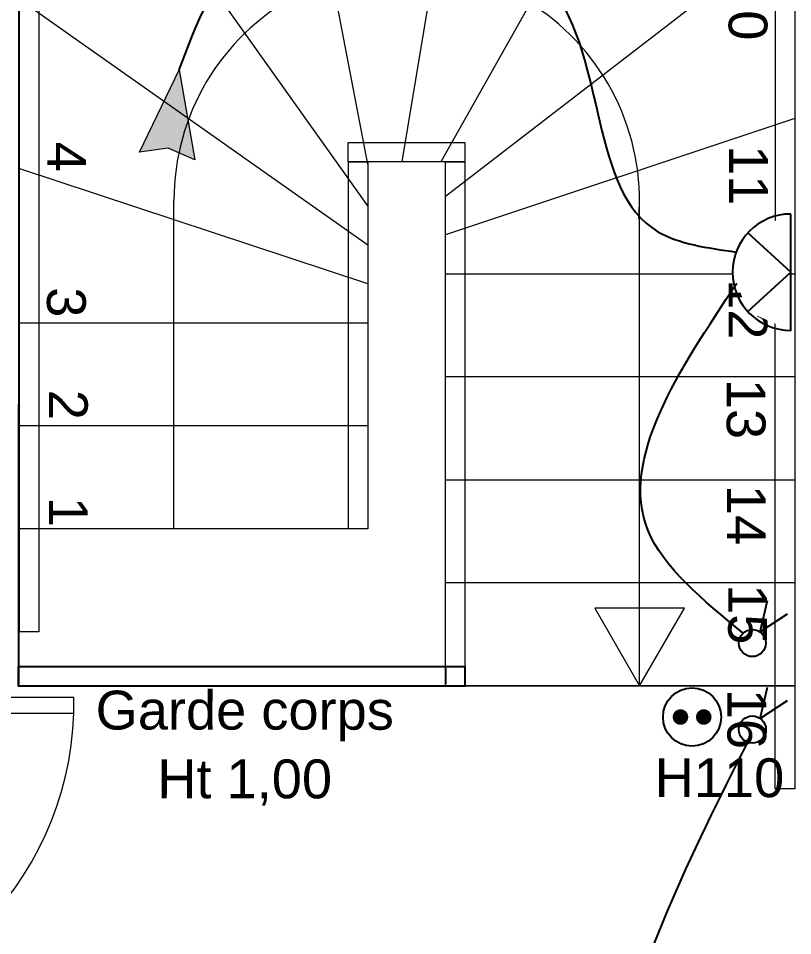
# Model space of a CAD drawing. Header units: millimetres. Extents: x 522027 to 600964, y -380282 to -298602.
# Drawn here: x 587505 to 589500, y -346412 to -344050 of the extents above; entities that cross this region are included whole.
import ezdxf

# ---------------------------------------------------------------- set-up
doc = ezdxf.new("R2010")
doc.units = ezdxf.units.MM
doc.set_wipeout_variables(frame=1)
doc.layers.add('prlm-ELEC-CFO', color=1, linetype='Continuous', lineweight=25)
doc.styles.add('Arial', font='arial.ttf')

# ---------------------------------------------------------------- blocks, each defined once
blk = doc.blocks.new('Groupe-30-1')
at = {"color": 7, "linetype": 'Continuous', "lineweight": 5}
for p, q in [((17309.91, -46216.12), (17276.84, -46313.98)), ((17264.91, -46224.64), (17266.98, -46315.85)), ((17224.5, -46232.29), (17258.38, -46318.1)), ((17279.69, -46322.4), (17355.23, -46237.6)), ((17260.51, -46328.61), (17170.75, -46242.47)), ((17364.41, -46286.08), (17281.55, -46332.26)), ((17162.14, -46292.86), (17262.37, -46338.47)), ((17352.29, -46437.09), (17329.04, -46314.27)), ((17283.42, -46342.11), (17371.85, -46325.37)), ((17264.24, -46348.32), (17170.29, -46335.89)), ((17226.85, -46419.62), (17211.13, -46336.6)), ((17376.78, -46351.44), (17288.36, -46368.18)), ((17177.68, -46374.93), (17266.11, -46358.18)), ((17293.29, -46394.25), (17381.72, -46377.51)), ((17271.04, -46384.25), (17182.62, -46401)), ((17386.66, -46403.58), (17298.23, -46420.32)), ((17303.17, -46446.39), (17391.6, -46429.65))]:
    blk.add_line(p, q, dxfattribs=at)
at = {"color": 7, "linetype": 'Continuous', "lineweight": 5, "flags": 128}
for points in [[(17192.96, -46238.27), (17349.73, -46208.58), (17391.6, -46429.65), (17303.17, -46446.39), (17278.05, -46313.75), (17258.4, -46317.47)], [(17259.18, -46317.32), (17258.4, -46317.47), (17275.98, -46410.32), (17187.55, -46427.07), (17153.22, -46245.79), (17187.16, -46239.36)]]:
    blk.add_lwpolyline(points, dxfattribs=at)
for points in [[(17391.61, -46456.61), (17344.82, -46209.51), (17349.73, -46208.58), (17396.53, -46455.68)], [(17158.34, -46244.86), (17197.6, -46452.18), (17192.69, -46453.11), (17153.43, -46245.79)], [(17282.96, -46312.82), (17253.36, -46318.43), (17252.43, -46313.51), (17282.03, -46307.91)], [(17303.17, -46446.39), (17278.05, -46313.75), (17282.96, -46312.82), (17308.08, -46445.46)], [(17271.07, -46411.25), (17253.48, -46318.4), (17258.4, -46317.47), (17275.98, -46410.32)], [(17359.92, -46415.29), (17337.23, -46419.59), (17352.29, -46437.09)]]:
    blk.add_lwpolyline(points, close=True, dxfattribs=at)
at = {"color": 7, "linetype": 'Continuous', "lineweight": 5}
blk.add_arc((17270.08, -46325.44), 60, 6.2775, 190.7236, dxfattribs=at)
blk = doc.blocks.new('xi.fl')
at = {"layer": 'prlm-ELEC-CFO'}
blk.add_hatch(color=0, dxfattribs=at).paths.add_polyline_path([(20.38, 0), (-1.98, -7.2), (0, 0), (-1.98, 7.2)])
at = {"layer": 'prlm-ELEC-CFO', "color": 0, "lineweight": 5}
blk.add_lwpolyline([(20.38, 0), (-1.98, -7.2), (0, 0), (-1.98, 7.2)], close=True, dxfattribs=at)
blk = doc.blocks.new('xi.ECAP')
at = {"color": 0}
blk.add_wipeout([(-15, 0), (-10.13, 11.06), (0, 15), (10.13, 11.06), (15, 0)], dxfattribs=at).dxf.layer = 'prlm-ELEC-CFO'
at = {"layer": 'prlm-ELEC-CFO', "color": 0, "linetype": 'ByBlock', "lineweight": -2, "flags": 128}
blk.add_lwpolyline([(15, 0, 1), (-15, 0)], format="xyb", close=True, dxfattribs=at)
at = {"layer": 'prlm-ELEC-CFO', "color": 0}
blk.add_lwpolyline([(-10.13, 11.06), (0, 0), (10.13, 11.06)], dxfattribs=at)
blk = doc.blocks.new('xi.PCHD')
at = {"color": 0, "lineweight": 5}
blk.add_wipeout([(-7.5, -7.5), (7.5, -7.5), (7.5, 7.5), (-7.5, 7.5)], dxfattribs=at).dxf.layer = 'prlm-ELEC-CFO'
at = {"layer": 'prlm-ELEC-CFO', "color": 0, "linetype": 'ByBlock', "lineweight": 5, "const_width": 2}
for points in [[(-4, 0, 1), (-2, 0, 1)], [(2, 0, 1), (4, 0, 1)]]:
    blk.add_lwpolyline(points, format="xyb", close=True, dxfattribs=at)
at = {"layer": 'prlm-ELEC-CFO', "color": 0, "linetype": 'ByBlock', "lineweight": -2}
blk.add_circle((0, 0), 7.5, dxfattribs=at)
blk = doc.blocks.new('xi.VV')
at = {"layer": 'prlm-ELEC-CFO', "color": 0}
blk.add_lwpolyline([(6.95, 3.42), (0.01, -1.13), (1.91, 6.95)], dxfattribs=at)
blk.add_circle((-2, -4), 3.5, dxfattribs=at)

msp = doc.modelspace()

# ---------------------------------------------------------------- linework, layer by layer
for p, q in [((587505.8, -344210.2), (587505.8, -345044.4)), ((587505.8, -344210.2), (587505.8, -345044.4)), ((587505.7, -345769.2), (587505.7, -345044.4)), ((588605.8, -345723), (588605.8, -345764.2))]:
    msp.add_line(p, q)
at = {"color": 7, "linetype": 'Continuous', "lineweight": 13}
for p, q in [((587648.2, -345799.2), (586818.2, -345799.2)), ((587648.2, -345839.2), (587648.2, -345799.2)), ((586818.2, -345839.2), (587648.2, -345839.2))]:
    msp.add_line(p, q, dxfattribs=at)
at = {"flags": 128}
msp.add_lwpolyline([(587505.3, -345719.3), (588655.8, -345719.3), (588655.8, -345769.3), (587505.3, -345769.3)], close=True, dxfattribs=at)
at = {"color": 7, "linetype": 'Continuous', "lineweight": 5}
msp.add_arc((586818.2, -345809.2), 830.5, 270, 357.9303, dxfattribs=at)
at = {"layer": 'prlm-ELEC-CFO'}
msp.add_spline([(587919, -344182.6), (588102.4, -343865.6), (588877.6, -343967.6), (589153.3, -344599.1), (589354.9, -344651.6)], degree=3, dxfattribs=at)

# ---------------------------------------------------------------- block references
at = {"xscale": 10, "yscale": 10, "zscale": 10, "rotation": 349.2763985886067}
msp.add_blockref('Groupe-30-1', (505019.3, 142779.7), dxfattribs=at)
at = {"layer": 'prlm-ELEC-CFO', "xscale": 10, "yscale": 10, "zscale": 10, "rotation": 82.01076568179526}
msp.add_blockref('xi.fl', (587890.7, -344384.4), dxfattribs=at)
at = {"layer": 'prlm-ELEC-CFO', "xscale": 10, "yscale": 10, "zscale": 10}
for p in [(589416.5, -345618.6), (589416.6, -345841.4)]:
    msp.add_blockref('xi.VV', p, dxfattribs=at)

# ---------------------------------------------------------------- texts
at = {"char_height": 100, "attachment_point": 1, "rotation": 270, "line_spacing_factor": 0.834288, "style": 'Arial'}
for s, insert in [('10\\P', (589435.3, -343951.1)), ('4\\P', (587679.5, -344367.2)), ('11', (589436.6, -344376.1)), ('12', (589435.1, -344721.1)), ('3\\P', (587678.6, -344742.2)), ('13\\P', (589430.4, -344978)), ('2\\P', (587683.6, -345006.3)), ('14\\P', (589430.9, -345251.1)), ('1\\P', (587683.6, -345282.2)), ('15\\P', (589434.3, -345506.8)), ('16\\P', (589432.2, -345776.4))]:
    msp.add_mtext(s, dxfattribs=dict(at, insert=insert))
at = {"insert": (588088.4, -345781.6), "char_height": 100, "width": 1085.077, "attachment_point": 2, "rotation": 359.9573, "line_spacing_factor": 1.060906, "style": 'Arial'}
msp.add_mtext('Garde corps \\PHt 1,00', dxfattribs=at)
at = {"layer": 'prlm-ELEC-CFO', "style": 'Arial'}
msp.add_text('H110', height=100, dxfattribs=at).set_placement((589144.9, -346055.6))

# ---------------------------------------------------------------- next in the draw order: block references
at = {"layer": 'prlm-ELEC-CFO', "xscale": 10, "yscale": 10, "zscale": 10}
for name, p, rotation in [('xi.ECAP', (589495.6, -344703.6), 89.99999999999834), ('xi.PCHD', (589241.3, -345849.2), 180)]:
    msp.add_blockref(name, p, dxfattribs=dict(at, rotation=rotation))

# ---------------------------------------------------------------- next in the draw order: linework, layer by layer
at = {"layer": 'prlm-ELEC-CFO'}
for points in [[(589372.8, -345632.9), (589127.2, -345366.8), (589356.5, -344731.7)], [(589383.8, -345914), (589035.4, -346796.4), (589186.2, -348228.3)]]:
    msp.add_spline(points, degree=3, dxfattribs=at)

doc.saveas('drawing.dxf')
